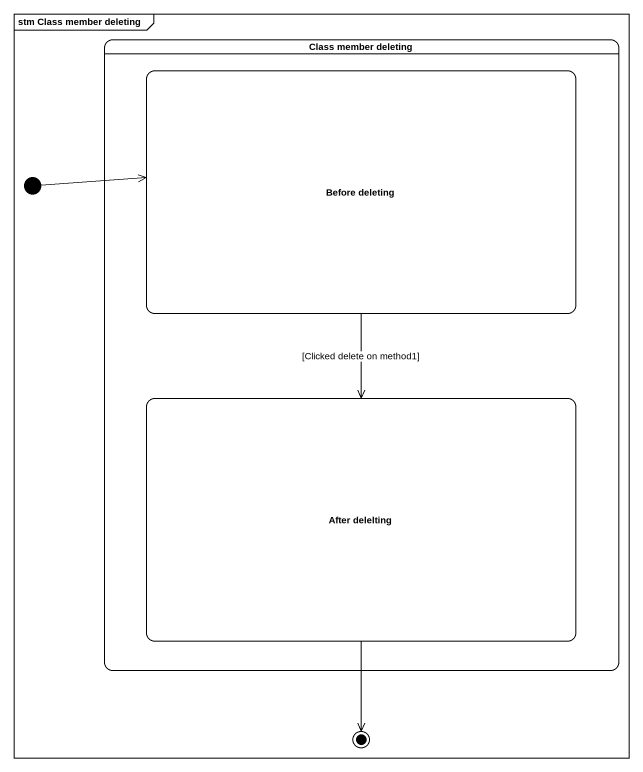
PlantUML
@startuml
mainframe stm Class member deleting
hide empty description
state "Class member deleting" as Class_member_deleting {
  state "Before deleting" as Before_deleting
  state "After delelting" as After_delelting
}
state initial1 <<start>>
state final1 <<end>>
Before_deleting --> After_delelting : [Clicked delete on method1]
initial1 -right-> Before_deleting
After_delelting --> final1
@enduml
